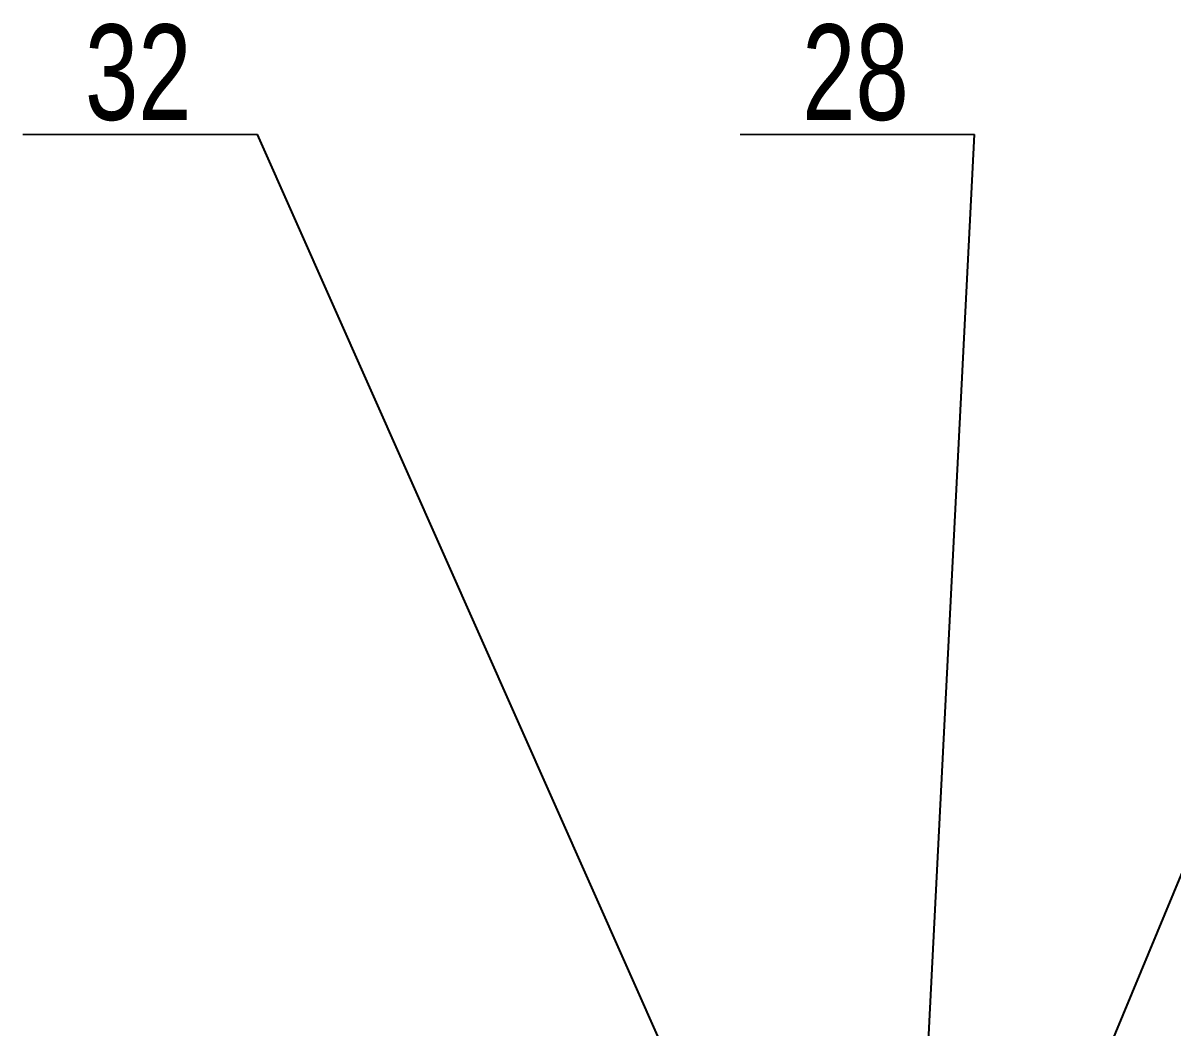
# Model space of a CAD drawing. Header units: millimetres. Extents: x -48 to 1187, y 2 to 839.
# Drawn here: x 319.07 to 361.14, y 445.32 to 482.11 of the extents above; entities that cross this region are included whole.
import ezdxf

# ---------------------------------------------------------------- set-up
doc = ezdxf.new("R2010")
doc.units = ezdxf.units.MM
doc.styles.add('SLDTEXTSTYLE0', font='TXT', dxfattribs={"width": 0.75})
doc.dimstyles.new('SLDDIMSTYLE0', dxfattribs={"dimtxt": 0.18, "dimasz": 3.302, "dimexe": 0, "dimexo": 0.0625, "dimgap": 0, "dimtad": 0, "dimtih": 1, "dimtoh": 1, "dimdec": 0, "dimrnd": 1e-09, "dimzin": 0, "dimdsep": 46, "dimtxsty": 'Standard', "dimsah": 1, "dimcen": 0.09, "dimadec": 0, "dimazin": 0, "dimtfac": 3.302, "dimtdec": 0, "dimtofl": 0, "dimtmove": 0, "dimatfit": 3, "dimfxl": 0, "dimfrac": 2, "dimtolj": 1, "dimtzin": 0, "dimarcsym": 0})

# ---------------------------------------------------------------- blocks, each defined once
blk = doc.blocks.new('SW_NOTE_0_19')
at = {"color": 0, "linetype": 'Continuous', "lineweight": 0}
for p, q in [((-8.586, 0), (0, 0)), ((0, 0), (-8.586, 0)), ((-8.586, 0), (0, 0)), ((0, 0), (-8.586, 0)), ((-8.586, 0), (0, 0)), ((0, 0), (-8.586, 0))]:
    blk.add_line(p, q, dxfattribs=at)
at = {"color": 0, "linetype": 'Continuous', "lineweight": 0, "insert": (-4.363, 4.035), "char_height": 3.5, "attachment_point": 2, "style": 'SLDTEXTSTYLE0'}
blk.add_mtext('32', dxfattribs=at)
blk = doc.blocks.new('SW_NOTE_0_21')
at = {"color": 0, "linetype": 'Continuous', "lineweight": 0}
for p, q in [((-8.586, 0), (0, 0)), ((0, 0), (-8.586, 0)), ((-8.586, 0), (0, 0)), ((0, 0), (-8.586, 0)), ((-8.586, 0), (0, 0)), ((0, 0), (-8.586, 0))]:
    blk.add_line(p, q, dxfattribs=at)
at = {"color": 0, "linetype": 'Continuous', "lineweight": 0, "insert": (-4.363, 4.035), "char_height": 3.5, "attachment_point": 2, "style": 'SLDTEXTSTYLE0'}
blk.add_mtext('28', dxfattribs=at)

msp = doc.modelspace()

# ---------------------------------------------------------------- block references
at = {"color": 7, "linetype": 'Continuous', "lineweight": 0}
for name, p in [('SW_NOTE_0_19', (327.651515, 478.021515)), ('SW_NOTE_0_21', (353.914141, 478.021515))]:
    msp.add_blockref(name, p, dxfattribs=at)

# ---------------------------------------------------------------- leaders
for points in [[(345.592389, 437.619204), (327.651515, 478.021515)], [(341.792389, 403.419203), (372.727273, 478.021515)], [(350.292389, 406.679204), (353.914141, 478.021515)], [(350.384675, 413.819204), (406.439394, 478.021515)]]:
    msp.add_leader(points, dimstyle='SLDDIMSTYLE0', dxfattribs=at)

doc.saveas('drawing.dxf')
